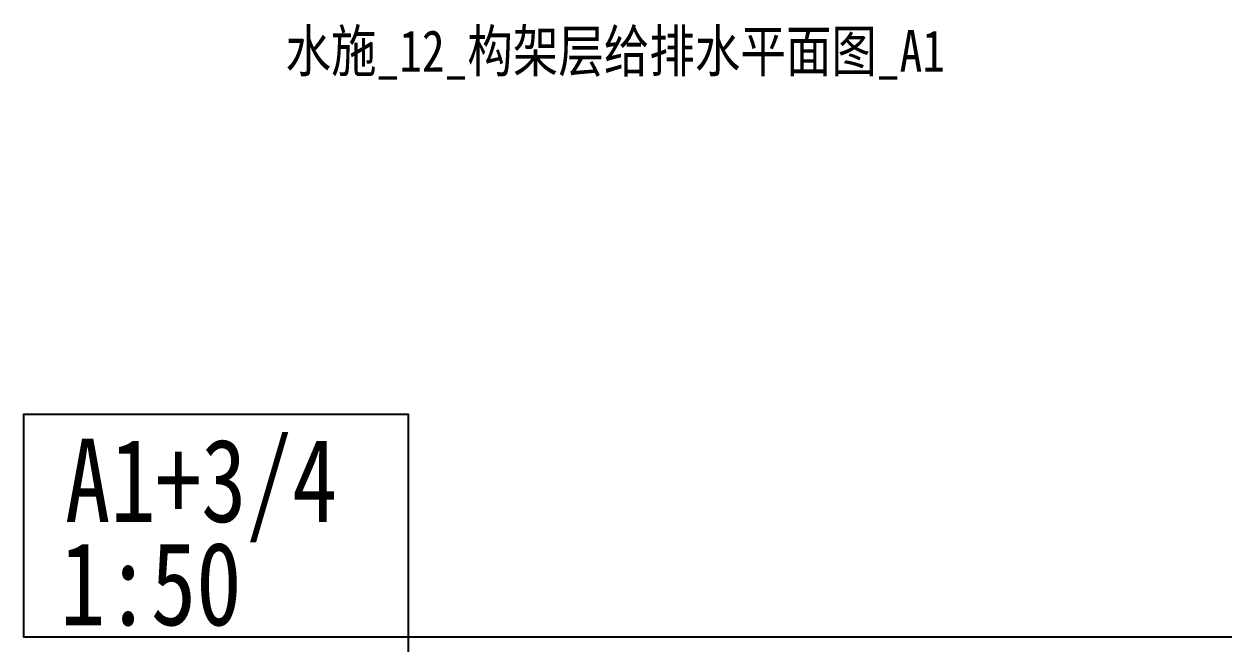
# Model space of a CAD drawing. Extents: x 27938 to 1042331, y -235042 to 1535213.
# Drawn here: x 658407 to 706817, y 153494 to 178473 of the extents above; entities that cross this region are included whole.
import ezdxf

# ---------------------------------------------------------------- set-up
doc = ezdxf.new("R2010")
doc.units = 0
doc.header["$LTSCALE"] = 1000
doc.header["$MEASUREMENT"] = 0
doc.layers.add('图框', color=140, linetype='Continuous')
doc.layers.add('导图字', color=7, linetype='Continuous')
doc.styles.add('黑体', font='simhei.ttf')

# ---------------------------------------------------------------- blocks, each defined once
blk = doc.blocks.new('A$C3EFC1732')
at = {"layer": '图框'}
blk.add_lwpolyline([(-10512, -59400), (126150, -59400), (126150, 0), (-10512, 0)], close=True, dxfattribs=at)

msp = doc.modelspace()

# ---------------------------------------------------------------- linework, layer by layer
at = {"layer": '图框', "color": 2}
msp.add_lwpolyline([(673906.6, 153731.3), (658406.6, 153731.3), (658406.6, 162731.3), (673906.6, 162731.3)], close=True, dxfattribs=at)

# ---------------------------------------------------------------- block references
at = {"xscale": 0.5, "yscale": 0.5, "zscale": 0.5}
msp.add_blockref('A$C3EFC1732', (679162.9, 153731.3), dxfattribs=at)

# ---------------------------------------------------------------- texts
at = {"layer": '图框', "color": 2, "style": '黑体', "width": 0.8}
for s, p in [('A1+3/4', (660058.6, 158372.7)), ('1:50', (659859.4, 154209.7))]:
    msp.add_text(s, height=3364.73, dxfattribs=at).set_placement(p)
at = {"layer": '导图字', "color": 1, "style": '黑体', "width": 0.8}
msp.add_text('水施_12_构架层给排水平面图_A1', height=1682.363, dxfattribs=at).set_placement((668957.3, 176543.3))

doc.saveas('drawing.dxf')
